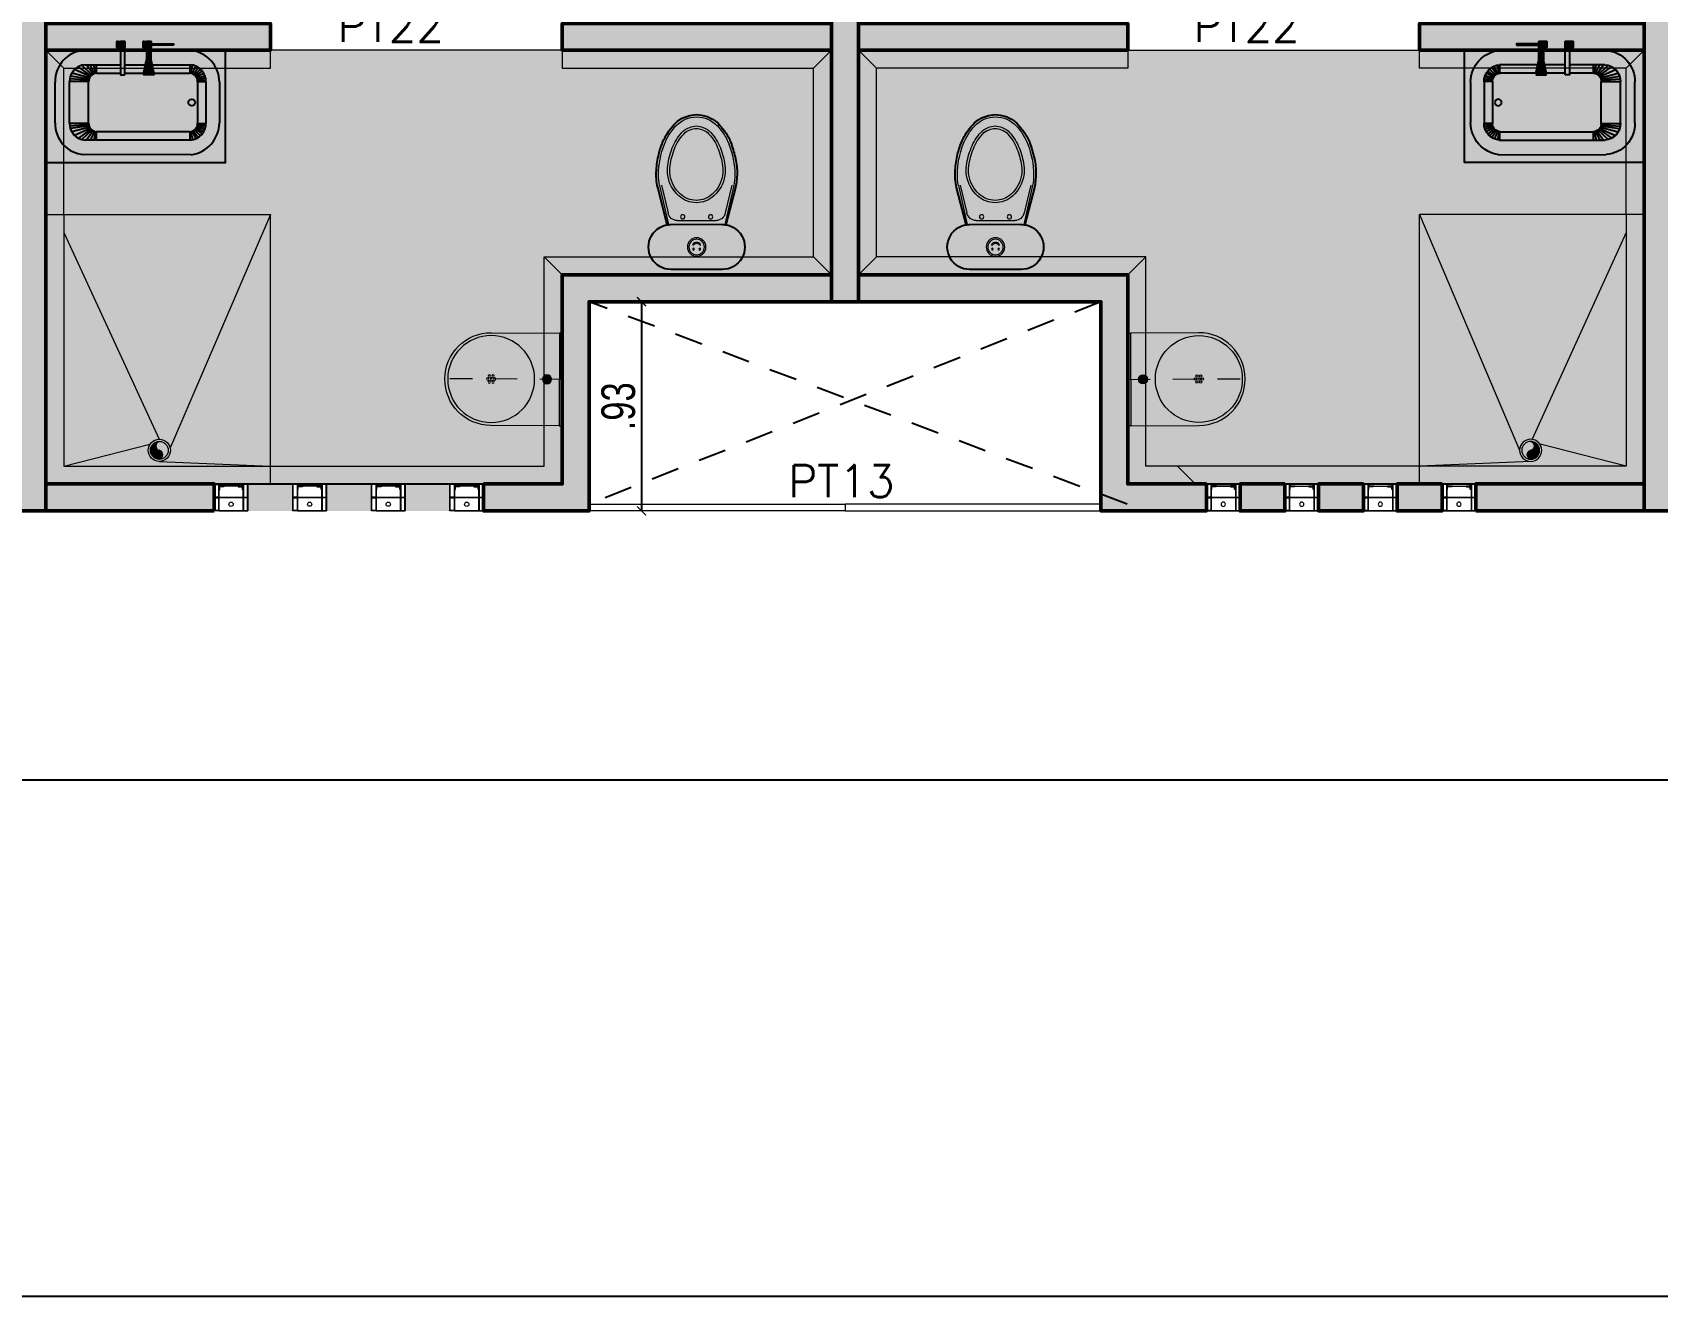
# Model space of a CAD drawing. Header units: metres. Extents: x 167 to 250, y 44 to 219.
# Drawn here: x 189.71 to 196.95, y 95.22 to 100.86 of the extents above; entities that cross this region are included whole.
import ezdxf

# ---------------------------------------------------------------- set-up
doc = ezdxf.new("R2010")
doc.units = ezdxf.units.M
doc.set_wipeout_variables(frame=1)
doc.linetypes.add('06-PT1-01$0$HIDDEN2', pattern=[0.1875, 0.125, -0.0625])
doc.linetypes.add('TRAZO_Y_PUNTO2', pattern=[0.5, 0.25, -0.125, 0, -0.125])
for name, color, linetype, lineweight in [('08', 8, 'Continuous', 0), ('A-MUEB-FIJO', 44, 'Continuous', 15), ('A-MURO', 7, 'Continuous', 50), ('A-PISO -ACHU', 55, 'Continuous', 0), ('A-PLAN-ACHU4', 251, 'Continuous', 5), ('A-PLAN-ACHU5', 252, 'Continuous', 5), ('A-PUER', 36, 'Continuous', 13), ('A_ACHURADO', 253, 'Continuous', 13), ('H_ACCESORIOS DESAGUES', 160, 'Continuous', 20), ('muros', 5, 'Continuous', 25), ('puntea', 253, '06-PT1-01$0$HIDDEN2', 25)]:
    doc.layers.add(name, color=color, linetype=linetype, lineweight=lineweight)
doc.layers.add('A_MOBILIARIO', color=8, linetype='Continuous')
doc.layers.add('A_TEXTO', color=130, linetype='Continuous')
doc.styles.add('CORDENADAS', font='romans.shx', dxfattribs={"height": 1})
doc.styles.add('ING_75', font='swisscl.ttf', dxfattribs={"height": 0.15})
doc.dimstyles.new('ESC_1_75_ING', dxfattribs={"dimtxt": 0.15, "dimasz": 0.04, "dimexe": 0, "dimexo": 0, "dimgap": 0.0263, "dimtad": 1, "dimzin": 4, "dimdsep": 46, "dimtxsty": 'ING_75', "dimblk": 'ARCHTICK', "dimcen": 0.06, "dimse1": 1, "dimse2": 1, "dimclrd": 256, "dimclre": 2, "dimclrt": 1, "dimadec": 0, "dimazin": 0, "dimtfac": 1, "dimtix": 1, "dimtmove": 2, "dimatfit": 3, "dimldrblk": 'ARCHTICK', "dimfxl": 0, "dimtvp": 1.75, "dimtolj": 1, "dimtzin": 4, "dimarcsym": 0})
pattern_1 = [(0, (0, -0.231), (0, 6.985), [5.08, -1.905]), (90, (0, -0.231), (-6.985, 4e-16), [5.08, -1.905])]
pattern_2 = [(0, (0, 0), (0, 6.985), [5.08, -1.905]), (90, (0, 0), (-6.985, 4e-16), [5.08, -1.905])]
pattern_3 = [(0, (5e-13, -0.625), (0, 6.985), [5.08, -1.905]), (90, (5e-13, -0.625), (-6.985, 4e-16), [5.08, -1.905])]

# ---------------------------------------------------------------- blocks, each defined once
blk = doc.blocks.new('lavam_sm-001-p')
blk.add_wipeout([(0, 0.2065), (0.3165, 0.2065), (0.3402, 0.2051), (0.3583, 0.2022), (0.3818, 0.1959), (0.3995, 0.1891), (0.4136, 0.1823), (0.4256, 0.1753), (0.4448, 0.1618), (0.4518, 0.156), (0.4593, 0.1492), (0.4675, 0.1409), (0.4746, 0.1329), (0.4823, 0.123), (0.4965, 0.1012), (0.5002, 0.0944), (0.505, 0.0842), (0.5095, 0.0735), (0.5127, 0.0643), (0.5151, 0.0565), (0.5171, 0.0488), (0.5184, 0.0431), (0.5204, 0.0327), (0.5213, 0.0261), (0.5221, 0.0196), (0.5226, 0.0126), (0.5229, 0.006), (0.523, 0), (0.5225, -0.0138), (0.5216, -0.0242), (0.5201, -0.0343), (0.5194, -0.0382), (0.5182, -0.0444), (0.5168, -0.0502), (0.5117, -0.0673), (0.5117, -0.0673), (0.5094, -0.0736), (0.5075, -0.0784), (0.5053, -0.0837), (0.5025, -0.0896), (0.5007, -0.0933), (0.4974, -0.0995), (0.4949, -0.1039), (0.4862, -0.1176), (0.4818, -0.1238), (0.4798, -0.1264), (0.4798, -0.1264), (0.4749, -0.1325), (0.4724, -0.1354), (0.4693, -0.1389), (0.4664, -0.1421), (0.4626, -0.1459), (0.4564, -0.1519), (0.4537, -0.1543), (0.4479, -0.1593), (0.4432, -0.163), (0.4327, -0.1707), (0.4258, -0.1752), (0.4222, -0.1774), (0.4191, -0.1792), (0.4121, -0.183), (0.4085, -0.1849), (0.396, -0.1906), (0.396, -0.1906), (0.3806, -0.1963), (0.3751, -0.198), (0.3652, -0.2007), (0.3567, -0.2026), (0.3504, -0.2037), (0.3348, -0.2057), (0.3348, -0.2057), (0.2306, -0.2065), (0.2068, -0.2065), (0.1906, -0.2065), (0.1647, -0.2065), (0.139, -0.2065), (0, -0.2065)])
h = blk.add_hatch(color=255)
h.dxf.hatch_style = 1
h.paths.add_polyline_path([(0, 0.2065), (0.0129, 0.2065), (0.0129, -0.2065), (0, -0.2065)])
h = blk.add_hatch(color=255)
h.dxf.hatch_style = 1
edge = h.paths.add_edge_path()
edge.add_line((0.0129, 0.2065), (0.0129, -0.2065))
edge.add_line((0.0129, -0.2065), (0.3165, -0.2065))
edge.add_arc((0.3165, 0), 0.2065, 270, 450)
edge.add_line((0.3165, 0.2065), (0.0129, 0.2065))
edge = h.paths.add_edge_path(flags=16)
edge.add_arc((0.3165, 0), 0.1936, 0, 360)
h = blk.add_hatch(color=255)
h.dxf.hatch_style = 1
edge = h.paths.add_edge_path()
edge.add_arc((0.3165, 0), 0.1936, 0, 360)
edge = h.paths.add_edge_path(flags=16)
edge.add_arc((0.3088, 0.0134), 0.00516, 0, 360)
edge = h.paths.add_edge_path(flags=16)
edge.add_arc((0.3242, 0.0134), 0.00516, 0, 360)
edge = h.paths.add_edge_path(flags=17)
edge.add_arc((0.332, 0), 0.00516, 0, 360)
edge = h.paths.add_edge_path(flags=16)
edge.add_arc((0.3242, -0.0134), 0.00516, 0, 360)
edge = h.paths.add_edge_path(flags=16)
edge.add_arc((0.3088, -0.0134), 0.00516, 0, 360)
edge = h.paths.add_edge_path(flags=16)
edge.add_arc((0.301, 0), 0.00516, 0, 360)
edge = h.paths.add_edge_path(flags=17)
edge.add_arc((0.3165, 0), 0.00516, 0, 360)
h = blk.add_hatch(color=253)
h.dxf.hatch_style = 1
edge = h.paths.add_edge_path()
edge.add_arc((0.0679, 0), 0.02, 0, 360)
blk.add_lwpolyline([(0, 0.2065), (0.0129, 0.2065), (0.0129, -0.2065), (0, -0.2065)], close=True)
blk.add_lwpolyline([(0.0129, 0.2065), (0.0129, -0.2065), (0.3165, -0.2065, 1), (0.3165, 0.2065)], format="xyb", close=True)
at = {"color": 252, "linetype": 'TRAZO_Y_PUNTO2', "ltscale": 0.1}
blk.add_lwpolyline([(0, 0), (0.582, 0.0008)], dxfattribs=at)
for centre, radius in [((0.3165, 0), 0.1936), ((0.0679, 0), 0.02)]:
    blk.add_circle(centre, radius)
at = {"color": 251, "lineweight": 0}
for centre in [(0.301, 0), (0.3088, 0.0134), (0.3165, 0), (0.3242, 0.0134), (0.332, 0), (0.3088, -0.0134), (0.3242, -0.0134)]:
    blk.add_circle(centre, 0.00516, dxfattribs=at)
blk = doc.blocks.new('LAVACOLAS PLANTA')
at = {"layer": 'A_MOBILIARIO', "true_color": 0xffffff}
h = blk.add_hatch(color=7, dxfattribs=at)
h.dxf.hatch_style = 1
h.paths.add_polyline_path([(3251.4888, 1626.7587), (3251.4814, 1626.7587), (3251.4814, 1626.7237), (3251.4888, 1626.7237)])
h = blk.add_hatch(color=7, dxfattribs=at)
h.dxf.hatch_style = 1
h.paths.add_polyline_path([(3251.5027, 1626.7587), (3251.4888, 1626.7587), (3251.4888, 1626.7237), (3251.5027, 1626.7237)])
h = blk.add_hatch(color=7, dxfattribs=at)
h.dxf.hatch_style = 1
h.paths.add_polyline_path([(3251.5297, 1626.7587), (3251.5027, 1626.7587), (3251.5027, 1626.7237), (3251.5297, 1626.7237)])
h = blk.add_hatch(color=7, dxfattribs=at)
h.dxf.hatch_style = 1
h.paths.add_polyline_path([(3251.6454, 1626.7587), (3251.6379, 1626.7587), (3251.6379, 1626.7237), (3251.6454, 1626.7237)])
h = blk.add_hatch(color=7, dxfattribs=at)
h.dxf.hatch_style = 1
h.paths.add_polyline_path([(3251.6593, 1626.7587), (3251.6454, 1626.7587), (3251.6454, 1626.7237), (3251.6593, 1626.7237)])
h = blk.add_hatch(color=7, dxfattribs=at)
h.dxf.hatch_style = 1
h.paths.add_polyline_path([(3251.6862, 1626.7587), (3251.6593, 1626.7587), (3251.6593, 1626.7237), (3251.6862, 1626.7237)])
h = blk.add_hatch(color=7, dxfattribs=at)
h.dxf.hatch_style = 1
h.paths.add_polyline_path([(3251.9217, 1626.707), (3251.2864, 1626.707, 0.396254), (3251.1131, 1626.5173), (3251.1131, 1626.2745, 0.395263), (3251.2855, 1626.0845), (3251.9245, 1626.0844, 0.377674), (3252.0933, 1626.276), (3252.0933, 1626.5157, 0.382911)])
h = blk.add_hatch(dxfattribs=at)
h.set_pattern_fill('ANGLE')
h.set_pattern_definition(pattern_2)
h.paths.add_polyline_path([(3252.0633, 1626.5221, 0.386522), (3251.9245, 1626.6706), (3251.2907, 1626.6707, 0.394923), (3251.1496, 1626.52), (3251.1496, 1626.2715, 0.390683), (3251.2884, 1626.1209), (3251.9245, 1626.1209, 0.394857), (3252.0633, 1626.2737)])
h = blk.add_hatch(dxfattribs=at)
h.set_pattern_fill('ANGLE')
h.set_pattern_definition(pattern_2)
h.paths.add_polyline_path([(3252.0633, 1626.5173, 0.395749), (3251.9245, 1626.6706), (3251.2892, 1626.6706, 0.397231), (3251.1496, 1626.5173), (3251.1496, 1626.2742, 0.395787), (3251.2884, 1626.1209), (3251.9245, 1626.1209, 0.394857), (3252.0633, 1626.2737)])
h = blk.add_hatch(dxfattribs=at)
h.set_pattern_fill('ANGLE')
h.set_pattern_definition(pattern_1)
h.paths.add_polyline_path([(3251.4888, 1626.7178), (3251.4814, 1626.7178), (3251.4814, 1626.6828), (3251.4888, 1626.6828)])
h = blk.add_hatch(dxfattribs=at)
h.set_pattern_fill('ANGLE')
h.set_pattern_definition(pattern_3)
h.paths.add_polyline_path([(3251.4888, 1626.7178), (3251.4814, 1626.7178), (3251.4814, 1626.6828), (3251.4888, 1626.6828)])
h = blk.add_hatch(dxfattribs=at)
h.set_pattern_fill('ANGLE')
h.set_pattern_definition(pattern_1)
h.paths.add_polyline_path([(3251.5027, 1626.7178), (3251.4888, 1626.7178), (3251.4888, 1626.6828), (3251.5027, 1626.6828)])
h = blk.add_hatch(dxfattribs=at)
h.set_pattern_fill('ANGLE')
h.set_pattern_definition(pattern_3)
h.paths.add_polyline_path([(3251.5027, 1626.7178), (3251.4888, 1626.7178), (3251.4888, 1626.6828), (3251.5027, 1626.6828)])
h = blk.add_hatch(color=7, dxfattribs=at)
h.dxf.hatch_style = 1
h.paths.add_polyline_path([(3251.5297, 1626.7237), (3251.5027, 1626.7237), (3251.5027, 1626.5612), (3251.5297, 1626.5612)])
h = blk.add_hatch(dxfattribs=at)
h.set_pattern_fill('ANGLE')
h.set_pattern_definition(pattern_1)
h.paths.add_polyline_path([(3251.5297, 1626.7178), (3251.5027, 1626.7178), (3251.5027, 1626.6828), (3251.5297, 1626.6828)])
h = blk.add_hatch(dxfattribs=at)
h.set_pattern_fill('ANGLE')
h.set_pattern_definition(pattern_3)
h.paths.add_polyline_path([(3251.5297, 1626.7178), (3251.5027, 1626.7178), (3251.5027, 1626.6828), (3251.5297, 1626.6828)])
h = blk.add_hatch(dxfattribs=at)
h.set_pattern_fill('ANGLE')
h.set_pattern_definition(pattern_1)
h.paths.add_polyline_path([(3251.5297, 1626.6828), (3251.5027, 1626.6828), (3251.5027, 1626.5203), (3251.5297, 1626.5203)])
h = blk.add_hatch(dxfattribs=at)
h.set_pattern_fill('ANGLE')
h.set_pattern_definition(pattern_3)
h.paths.add_polyline_path([(3251.5297, 1626.6828), (3251.5027, 1626.6828), (3251.5027, 1626.5203), (3251.5297, 1626.5203)])
h = blk.add_hatch(dxfattribs=at)
h.set_pattern_fill('ANGLE')
h.set_pattern_definition(pattern_1)
h.paths.add_polyline_path([(3251.6454, 1626.7178), (3251.6379, 1626.7178), (3251.6379, 1626.6828), (3251.6454, 1626.6828)])
h = blk.add_hatch(dxfattribs=at)
h.set_pattern_fill('ANGLE')
h.set_pattern_definition(pattern_3)
h.paths.add_polyline_path([(3251.6454, 1626.7178), (3251.6379, 1626.7178), (3251.6379, 1626.6828), (3251.6454, 1626.6828)])
h = blk.add_hatch(dxfattribs=at)
h.set_pattern_fill('ANGLE')
h.set_pattern_definition(pattern_1)
h.paths.add_polyline_path([(3251.6593, 1626.7178), (3251.6454, 1626.7178), (3251.6454, 1626.6828), (3251.6593, 1626.6828)])
h = blk.add_hatch(dxfattribs=at)
h.set_pattern_fill('ANGLE')
h.set_pattern_definition(pattern_3)
h.paths.add_polyline_path([(3251.6593, 1626.7178), (3251.6454, 1626.7178), (3251.6454, 1626.6828), (3251.6593, 1626.6828)])
h = blk.add_hatch(color=7, dxfattribs=at)
h.dxf.hatch_style = 1
h.paths.add_polyline_path([(3251.6862, 1626.7237), (3251.6593, 1626.7237), (3251.6593, 1626.6497), (3251.6862, 1626.6497)])
h = blk.add_hatch(dxfattribs=at)
h.set_pattern_fill('ANGLE')
h.set_pattern_definition(pattern_1)
h.paths.add_polyline_path([(3251.6862, 1626.7178), (3251.6593, 1626.7178), (3251.6593, 1626.6828), (3251.6862, 1626.6828)])
h = blk.add_hatch(dxfattribs=at)
h.set_pattern_fill('ANGLE')
h.set_pattern_definition(pattern_3)
h.paths.add_polyline_path([(3251.6862, 1626.7178), (3251.6593, 1626.7178), (3251.6593, 1626.6828), (3251.6862, 1626.6828)])
h = blk.add_hatch(dxfattribs=at)
h.set_pattern_fill('ANGLE')
h.set_pattern_definition(pattern_1)
h.paths.add_polyline_path([(3251.6862, 1626.6828), (3251.6593, 1626.6828), (3251.6593, 1626.6087), (3251.6862, 1626.6087)])
h = blk.add_hatch(dxfattribs=at)
h.set_pattern_fill('ANGLE')
h.set_pattern_definition(pattern_3)
h.paths.add_polyline_path([(3251.6862, 1626.6828), (3251.6593, 1626.6828), (3251.6593, 1626.6087), (3251.6862, 1626.6087)])
h = blk.add_hatch(color=7, dxfattribs=at)
h.dxf.hatch_style = 1
h.paths.add_polyline_path([(3251.8195, 1626.7454), (3251.6862, 1626.7454), (3251.6862, 1626.7371), (3251.8195, 1626.7371)])
h = blk.add_hatch(dxfattribs=at)
h.set_pattern_fill('ANGLE')
h.set_pattern_definition(pattern_1)
h.paths.add_polyline_path([(3251.8195, 1626.7044), (3251.6862, 1626.7044), (3251.6862, 1626.6961), (3251.8195, 1626.6961)])
h = blk.add_hatch(dxfattribs=at)
h.set_pattern_fill('ANGLE')
h.set_pattern_definition(pattern_3)
h.paths.add_polyline_path([(3251.8195, 1626.7044), (3251.6862, 1626.7044), (3251.6862, 1626.6961), (3251.8195, 1626.6961)])
h = blk.add_hatch(color=7, dxfattribs=at)
h.dxf.hatch_style = 1
h.paths.add_polyline_path([(3251.6862, 1626.6497), (3251.6593, 1626.6497), (3251.6434, 1626.5762), (3251.7022, 1626.5762)])
h = blk.add_hatch(dxfattribs=at)
h.set_pattern_fill('ANGLE')
h.set_pattern_definition(pattern_1)
h.paths.add_polyline_path([(3251.6862, 1626.6087), (3251.6593, 1626.6087), (3251.6434, 1626.5353), (3251.7022, 1626.5353)])
h = blk.add_hatch(dxfattribs=at)
h.set_pattern_fill('ANGLE')
h.set_pattern_definition(pattern_3)
h.paths.add_polyline_path([(3251.6862, 1626.6087), (3251.6593, 1626.6087), (3251.6434, 1626.5353), (3251.7022, 1626.5353)])
h = blk.add_hatch(color=7, dxfattribs=at)
h.dxf.hatch_style = 1
h.paths.add_polyline_path([(3251.7022, 1626.5762), (3251.6434, 1626.5762), (3251.6434, 1626.5601), (3251.7022, 1626.5601)])
h = blk.add_hatch(dxfattribs=at)
h.set_pattern_fill('ANGLE')
h.set_pattern_definition(pattern_1)
h.paths.add_polyline_path([(3251.7022, 1626.5353), (3251.6434, 1626.5353), (3251.6434, 1626.5192), (3251.7022, 1626.5192)])
h = blk.add_hatch(dxfattribs=at)
h.set_pattern_fill('ANGLE')
h.set_pattern_definition(pattern_3)
h.paths.add_polyline_path([(3251.7022, 1626.5353), (3251.6434, 1626.5353), (3251.6434, 1626.5192), (3251.7022, 1626.5192)])
at = {"layer": 'A_MOBILIARIO'}
for points in [[(3251.5297, 1626.7587), (3251.5297, 1626.7237), (3251.4814, 1626.7237), (3251.4814, 1626.7587)], [(3251.4814, 1626.7587), (3251.4814, 1626.7237), (3251.4888, 1626.7237), (3251.4888, 1626.7587)], [(3251.5297, 1626.5612), (3251.5297, 1626.7587), (3251.5027, 1626.7587), (3251.5027, 1626.5612)], [(3251.6379, 1626.7587), (3251.6379, 1626.7237), (3251.6454, 1626.7237), (3251.6454, 1626.7587)], [(3251.6862, 1626.7587), (3251.6862, 1626.7237), (3251.6379, 1626.7237), (3251.6379, 1626.7587)], [(3251.8195, 1626.7371), (3251.6862, 1626.7371), (3251.6862, 1626.7454), (3251.8195, 1626.7454)], [(3251.6434, 1626.5762), (3251.7022, 1626.5762), (3251.7022, 1626.5601), (3251.6434, 1626.5601)]]:
    blk.add_lwpolyline(points, close=True, dxfattribs=at)
for points in [[(3251.6862, 1626.6497), (3251.6862, 1626.7587), (3251.6593, 1626.7587), (3251.6593, 1626.6497)], [(3251.2864, 1626.707), (3251.5027, 1626.707)], [(3251.5297, 1626.707), (3251.6593, 1626.707)], [(3251.6862, 1626.707), (3251.9217, 1626.707)], [(3251.3194, 1626.5435), (3251.2132, 1626.5707)], [(3251.3234, 1626.55), (3251.2295, 1626.5918)], [(3251.3269, 1626.5543), (3251.2526, 1626.6089)], [(3251.3329, 1626.5599), (3251.2739, 1626.6174)], [(3251.2925, 1626.6207), (3251.5027, 1626.6207)], [(3251.3404, 1626.5649), (3251.2998, 1626.6207)], [(3251.3485, 1626.5684), (3251.3227, 1626.6207)], [(3251.3562, 1626.5703), (3251.345, 1626.6207)], [(3251.3606, 1626.5709), (3251.3606, 1626.6207)], [(3251.3606, 1626.5709), (3251.5027, 1626.5709)], [(3251.5297, 1626.6207), (3251.653, 1626.6207)], [(3251.5297, 1626.5709), (3251.6434, 1626.5709)], [(3251.6434, 1626.5762), (3251.6593, 1626.6497)], [(3251.6593, 1626.6497), (3251.6862, 1626.6497)], [(3251.6593, 1626.5762), (3251.6862, 1626.5762)], [(3251.7022, 1626.5762), (3251.6862, 1626.6497)], [(3251.6925, 1626.6207), (3251.9204, 1626.6207)], [(3251.7022, 1626.5709), (3251.9164, 1626.5709)], [(3251.9188, 1626.5709), (3251.9188, 1626.6207)], [(3251.9231, 1626.5703), (3251.9339, 1626.6187)], [(3251.9309, 1626.5684), (3251.9527, 1626.6126)], [(3251.9389, 1626.5649), (3251.9678, 1626.6045)], [(3251.9464, 1626.5599), (3251.9813, 1626.5938)], [(3251.9525, 1626.5543), (3251.9914, 1626.5829)], [(3251.956, 1626.55), (3252.0003, 1626.5697)], [(3251.1131, 1626.2742), (3251.1131, 1626.5173)], [(3251.1996, 1626.2697), (3251.1996, 1626.5217)], [(3251.3137, 1626.5212), (3251.1996, 1626.5217)], [(3251.3144, 1626.5284), (3251.2009, 1626.5365)], [(3251.316, 1626.5353), (3251.2047, 1626.5517)], [(3251.3137, 1626.267), (3251.3137, 1626.5191)], [(3251.96, 1626.5435), (3252.0069, 1626.5555)], [(3251.9633, 1626.5217), (3251.9633, 1626.2697)], [(3251.9634, 1626.5353), (3252.0108, 1626.5423)], [(3251.965, 1626.5284), (3252.0127, 1626.5318)], [(3251.9657, 1626.5212), (3252.0133, 1626.5214)], [(3252.0133, 1626.5217), (3252.0133, 1626.2697)], [(3252.0933, 1626.5173), (3252.0933, 1626.2742)], [(3251.3137, 1626.2702), (3251.1996, 1626.2697)], [(3251.9657, 1626.2702), (3252.0133, 1626.27)], [(3251.3144, 1626.263), (3251.2009, 1626.255)], [(3251.316, 1626.2561), (3251.2047, 1626.2397)], [(3251.3194, 1626.2479), (3251.2132, 1626.2208)], [(3251.3234, 1626.2415), (3251.2295, 1626.1997)], [(3251.3269, 1626.2372), (3251.2526, 1626.1825)], [(3251.3329, 1626.2315), (3251.2739, 1626.174)], [(3251.9204, 1626.1707), (3251.2925, 1626.1707)], [(3251.3404, 1626.2266), (3251.2998, 1626.1707)], [(3251.3485, 1626.223), (3251.3227, 1626.1707)], [(3251.3562, 1626.2211), (3251.345, 1626.1707)], [(3251.3606, 1626.1709), (3251.3606, 1626.2207)], [(3251.9164, 1626.2206), (3251.3606, 1626.2206)], [(3251.9188, 1626.1709), (3251.9188, 1626.2207)], [(3251.9231, 1626.2211), (3251.9339, 1626.1727)], [(3251.9309, 1626.223), (3251.9527, 1626.1788)], [(3251.9389, 1626.2266), (3251.9678, 1626.187)], [(3251.9464, 1626.2315), (3251.9813, 1626.1976)], [(3251.9525, 1626.2372), (3251.9914, 1626.2086)], [(3251.956, 1626.2415), (3252.0003, 1626.2218)], [(3251.96, 1626.2479), (3252.0069, 1626.2359)], [(3251.9634, 1626.2561), (3252.0108, 1626.2491)], [(3251.965, 1626.263), (3252.0127, 1626.2596)], [(3251.9245, 1626.0844), (3251.2855, 1626.0845)]]:
    blk.add_lwpolyline(points, dxfattribs=at)
blk.add_circle((3251.9283, 1626.3957), 0.0199, dxfattribs=at)
for centre, radius, start, end in [((3251.3007, 1626.52), 0.1876, 94.35345, 180.81806), ((3251.901, 1626.5157), 0.1924, 0.4751, 83.8077), ((3251.3007, 1626.52), 0.1011, 94.64096, 181.01307), ((3251.3648, 1626.52), 0.0511, 94.64096, 181.01307), ((3251.9123, 1626.52), 0.0511, 358.98693, 85.35904), ((3251.9123, 1626.52), 0.1011, 358.98693, 85.35904), ((3251.3007, 1626.2715), 0.1876, 178.98693, 265.35904), ((3251.3007, 1626.2715), 0.1011, 178.98693, 265.35904), ((3251.3648, 1626.2715), 0.0511, 178.98693, 265.35904), ((3251.9123, 1626.2715), 0.0511, 274.64096, 1.01307), ((3251.9123, 1626.2715), 0.1011, 274.64096, 1.01307), ((3251.9001, 1626.276), 0.1932, 277.23899, 359.60014)]:
    blk.add_arc(centre, radius, start, end, dxfattribs=at)
blk = doc.blocks.new('Ventana')
at = {"layer": 'A-PLAN-ACHU4', "lineweight": 0}
blk.add_lwpolyline([(70.0113, 22.3045), (70.0113, 22.1845), (69.8613, 22.1845), (69.8613, 22.3045)], close=True, dxfattribs=at)
at = {"layer": 'A-PLAN-ACHU5', "lineweight": 0}
for points in [[(69.8613, 22.2445), (69.8613, 22.3045), (69.8822, 22.3045), (69.8822, 22.2445)], [(69.8628, 22.246), (69.8628, 22.303), (69.8807, 22.303), (69.8807, 22.246)], [(69.9076, 22.3045), (69.8822, 22.3045), (69.8822, 22.2791), (69.8854, 22.2791), (69.8854, 22.3013), (69.9076, 22.3013)], [(69.9905, 22.2445), (69.9905, 22.3045), (69.8822, 22.3045), (69.8822, 22.2445)], [(69.9651, 22.3045), (69.9905, 22.3045), (69.9905, 22.2791), (69.9873, 22.2791), (69.9873, 22.3013), (69.9651, 22.3013)], [(70.0113, 22.2445), (70.0113, 22.3045), (69.9905, 22.3045), (69.9905, 22.2445)], [(70.0098, 22.246), (70.0098, 22.303), (69.992, 22.303), (69.992, 22.246)], [(69.8613, 22.1845), (69.8613, 22.2445), (69.8822, 22.2445), (69.8822, 22.1845)], [(69.8628, 22.186), (69.8628, 22.243), (69.8807, 22.243), (69.8807, 22.186)], [(69.9905, 22.1845), (69.9905, 22.2445), (69.8822, 22.2445), (69.8822, 22.1845)], [(69.8854, 22.295), (69.9044, 22.295), (69.9044, 22.2918), (69.8854, 22.2918)], [(69.9873, 22.295), (69.9683, 22.295), (69.9683, 22.2918), (69.9873, 22.2918)], [(70.0113, 22.1845), (70.0113, 22.2445), (69.9905, 22.2445), (69.9905, 22.1845)], [(70.0098, 22.186), (70.0098, 22.243), (69.992, 22.243), (69.992, 22.186)]]:
    blk.add_lwpolyline(points, close=True, dxfattribs=at)
at = {"layer": 'A-PLAN-ACHU5', "lineweight": 0, "elevation": 0}
blk.add_lwpolyline([(69.8854, 22.3013), (69.9873, 22.3013), (69.9873, 22.295), (69.8854, 22.295)], close=True, dxfattribs=at)
at = {"layer": 'A-PLAN-ACHU5', "lineweight": 0}
blk.add_circle((69.9363, 22.2142), 0.00952, dxfattribs=at)
blk = doc.blocks.new('sifon')
at = {"lineweight": 0, "transparency": 33554508}
blk.add_hatch(color=252, dxfattribs=at).paths.add_polyline_path([(0, 0, -0.810345), (0, 0.0397, -1), (0, -0.0397, 0.786303)])
at = {"color": 252, "lineweight": 0}
for radius in [0.0495, 0.0397]:
    blk.add_circle((0, 0), radius, dxfattribs=at)
for centre, radius, start, end in [((0.0042, 0.0199, 0), 0.0203, 101.96078, 258.03842), ((-0.0048, -0.0199, 0), 0.0204, 283.64344, 76.35576)]:
    blk.add_arc(centre, radius, start, end, dxfattribs=at)
blk = doc.blocks.new('Baño Niño')
at = {"layer": 'A_ACHURADO', "true_color": 0xffffff}
h = blk.add_hatch(color=7, dxfattribs=at)
h.dxf.hatch_style = 1
h.paths.add_polyline_path([(0.0829, -0.005), (-0.0829, -0.005, 1), (-0.0829, -0.1502), (0.0829, -0.1502, 1)])
h.paths.add_polyline_path([(0.0947, -0.1502), (-0.0947, -0.1502), (-0.1257, -0.2696, 0.041632), (-0.1302, -0.3001, 0.015351), (-0.1305, -0.3113, 0.012293), (-0.1301, -0.3252, 0.03871), (-0.1223, -0.3769, 0.032417), (-0.1113, -0.4119, 0.004366), (-0.11, -0.415, 0.05095), (-0.0896, -0.4525, 0.033971), (-0.0732, -0.4726, 0.012034), (-0.0676, -0.4783, 0.07869), (-0.0418, -0.4956, 0.061763), (-0.0155, -0.5037, 0.039178), (0, -0.5049, 0.039109), (0.0155, -0.5037, 0.089224), (0.0514, -0.4906, 0.068002), (0.0723, -0.4737, 0.003797), (0.0742, -0.4715, 0.030058), (0.0947, -0.4447, 0.050849), (0.112, -0.4099, 0.027883), (0.1255, -0.3625, 0.043283), (0.1305, -0.3138, 0.046588), (0.1257, -0.2696)])
for points in [[(0.0829, -0.1502, 1), (0.0829, -0.005), (-0.0829, -0.005, 1), (-0.0829, -0.1502)], [(-0.091, -0.1502), (-0.0947, -0.1502), (-0.1257, -0.2696, 0.075478), (-0.1301, -0.3252, 0.03871), (-0.1223, -0.3769, 0.043116), (-0.11, -0.415, 0.05095), (-0.0896, -0.4525, 0.051053), (-0.0676, -0.4783, 0.086604), (-0.0418, -0.4956, 0.061763), (-0.0155, -0.5037, 0.08632), (0.0155, -0.5037, 0.089224), (0.0514, -0.4906, 0.08292), (0.0742, -0.4715, 0.030058), (0.0947, -0.4447, 0.064909), (0.112, -0.4101, 0.02795), (0.1255, -0.3625, 0.059134), (0.1305, -0.3138, 0.046588), (0.1257, -0.2696), (0.0947, -0.1502), (0.091, -0.1502)]]:
    blk.add_lwpolyline(points, format="xyb")
at = {"layer": '08'}
for p, q in [((-0.0947, -0.1502), (-0.1257, -0.2696)), ((-0.1196, -0.276), (-0.091, -0.1502)), ((-0.0947, -0.1502), (0.0947, -0.1502)), ((0.0864, -0.1502), (-0.0864, -0.1502)), ((0.1196, -0.276), (0.091, -0.1502)), ((-0.1136, -0.2773), (-0.0925, -0.1875)), ((-0.0625, -0.1631), (0.0625, -0.1631)), ((0.1136, -0.2773), (0.0925, -0.1875))]:
    blk.add_line(p, q, dxfattribs=at)
blk.add_lwpolyline([(-0.0123, -0.0859, -1), (-0.0101, -0.0844, 0.532505), (0.0101, -0.0844, -1), (0.0123, -0.0859, -0.532505)], format="xyb", close=True, dxfattribs=at)
for centre, radius in [((0, -0.0776), 0.03), ((0, -0.0776), 0.025), ((-0.0101, -0.0708), 0.00261), ((0.0101, -0.0708), 0.00261), ((-0.0449, -0.1751), 0.00691), ((0.0449, -0.1751), 0.00691)]:
    blk.add_circle(centre, radius, dxfattribs=at)
for centre, radius, start, end in [((-0.0625, -0.1938), 0.0306, 90, 168.2955), ((0.0625, -0.1938), 0.0306, 11.7045, 90), ((0.0146, -0.324), 0.1089, 131.5556, 171.5984), ((0.0146, -0.324), 0.1013, 131.5355, 171.6682), ((-0.0007, -0.3055), 0.0849, 90.22, 132.0881), ((-0.0007, -0.3055), 0.0773, 90.22, 132.1143), ((-0.0014, -0.3055), 0.0849, 47.9119, 89.78), ((-0.0014, -0.3055), 0.0773, 47.8857, 89.78), ((-0.0167, -0.324), 0.1013, 8.3318, 48.4645), ((-0.0167, -0.324), 0.1089, 8.4016, 48.4444), ((0.0504, -0.3113), 0.1809, 166.7026, 180), ((0.1526, -0.3093), 0.2831, 180.4, 201.2568), ((0.0504, -0.3113), 0.1736, 168.2955, 180), ((0.1526, -0.3093), 0.2757, 180.4107, 201.2568), ((-0.0008, -0.3248), 0.0938, 169.7483, 190.0458), ((-0.0008, -0.3248), 0.0862, 169.6666, 190.1778), ((-0.0013, -0.3248), 0.0862, 349.8222, 10.3334), ((-0.0013, -0.3248), 0.0938, 349.9542, 10.2517), ((-0.1526, -0.3093), 0.2757, 338.7432, 359.5893), ((-0.1526, -0.3093), 0.2831, 338.7432, 359.6), ((-0.0504, -0.3113), 0.1736, 0, 11.7045), ((-0.0504, -0.3113), 0.1809, 0, 13.2974), ((0.1293, -0.3137), 0.2242, 187.0265, 201.9681), ((0.1293, -0.3137), 0.2165, 186.9727, 201.9889), ((-0.1314, -0.3137), 0.2165, 338.0111, 353.0273), ((-0.1314, -0.3137), 0.2242, 338.0319, 352.9735), ((0.0669, -0.3426), 0.1912, 201.2568, 223.2845), ((0.0669, -0.3426), 0.1838, 201.2568, 223.2845), ((0.0602, -0.3449), 0.1485, 200.788, 223.4696), ((0.0602, -0.3449), 0.1409, 200.7562, 223.6176), ((-0.0624, -0.3449), 0.1409, 316.3824, 339.2438), ((-0.0624, -0.3449), 0.1485, 316.5304, 339.212), ((-0.0669, -0.3426), 0.1838, 316.7155, 338.7432), ((-0.0669, -0.3426), 0.1912, 316.7155, 338.7432), ((0, -0.4056), 0.0919, 223.2845, 270), ((-0.0097, -0.4173), 0.0481, 218.1678, 253.4343), ((-0.0097, -0.4173), 0.0405, 217.6826, 254.1454), ((0, -0.4112), 0.0572, 245.849, 268.9719), ((0, -0.4112), 0.0496, 245.2602, 268.9719), ((-0.0021, -0.4112), 0.0496, 271.0281, 294.7398), ((-0.0021, -0.4112), 0.0572, 271.0281, 294.151), ((0, -0.4056), 0.0919, 270, 316.7155), ((0.0076, -0.4173), 0.0405, 285.8546, 322.3174), ((0.0076, -0.4173), 0.0481, 286.5657, 321.8322), ((0, -0.4056), 0.0993, 223.2845, 270), ((0, -0.4056), 0.0993, 270, 316.7155)]:
    blk.add_arc(centre, radius, start, end, dxfattribs=at)
blk = doc.blocks.new('_ArchTick')
at = {"color": 0, "linetype": 'ByBlock', "const_width": 0.15}
blk.add_lwpolyline([(-0.5, -0.5), (0.5, 0.5)], dxfattribs=at)
blk = doc.blocks.new('*D846')
at = {"layer": 'Defpoints', "color": 0, "transparency": 16777216}
for p in [(192.193, 99.6569), (192.193, 98.7247), (192.4268, 98.7247)]:
    blk.add_point(p, dxfattribs=at)
at = {"layer": 'muros', "lineweight": -2, "transparency": 16777216}
blk.add_line((192.4268, 99.6569), (192.4268, 98.7247), dxfattribs=at)
at = {"layer": 'muros', "lineweight": -2, "transparency": 16777216, "xscale": 0.04, "yscale": 0.04, "zscale": 0.04}
for p, rotation in [((192.4268, 99.6569), 90), ((192.4268, 98.7247), 270)]:
    blk.add_blockref('_ArchTick', p, dxfattribs=dict(at, rotation=rotation))
at = {"layer": 'muros', "color": 1, "transparency": 16777216, "insert": (192.3236, 99.1908), "char_height": 0.15, "attachment_point": 5, "rotation": 90, "style": 'ING_75'}
blk.add_mtext('\\A1;.93', dxfattribs=at)

msp = doc.modelspace()

# ---------------------------------------------------------------- hatches: boundary and pattern name
at = {"layer": 'A-PISO -ACHU', "true_color": 0xc3d9df, "transparency": 33554534}
h = msp.add_hatch(color=254, dxfattribs=at)
h.dxf.hatch_style = 1
h.paths.add_polyline_path([(192.073, 98.8447), (192.073, 99.7769), (193.273, 99.7769), (193.273, 100.7769), (192.073, 100.7769), (190.773, 100.7769), (189.773, 100.7769), (189.773, 98.8447)])
h = msp.add_hatch(color=254, dxfattribs=at)
h.dxf.hatch_style = 1
h.paths.add_polyline_path([(194.593, 98.8447), (194.593, 99.7769), (193.393, 99.7769), (193.393, 100.7769), (194.593, 100.7769), (195.8929, 100.7769), (196.893, 100.7769), (196.893, 98.8447)])
at = {"layer": 'A-PLAN-ACHU5'}
h = msp.add_hatch(dxfattribs=at)
h.set_pattern_fill('AR-CONC', color=256, scale=0.0005, angle=180)
h.set_pattern_definition([(230, (208.78908, -81.53634), (-0.091092334, 0.007969543), [0.009525, -0.104775]), (175, (208.78908, -81.53634), (0.01762171, -0.095528423), [0.00762, -0.08382029]), (280.451445, (208.78149, -81.53567), (-0.073470624, -0.087558876), [0.008095004, -0.08904512]), (226.1842, (208.78908, -81.56174), (-0.13553952, 0.021021164), [0.0142875, -0.1571625]), (276.63556, (208.77779, -81.55998), (-0.11870207, -0.12371306), [0.01214251, -0.1335678]), (171.18415, (208.78908, -81.56174), (-0.11870207, -0.12371306), [0.01142998, -0.12572987]), (201, (208.77638, -81.55539), (-0.075807196, 0.0511326), [0.009525, -0.104775]), (146, (208.77638, -81.55539), (-0.030901014, -0.092093983), [0.00762, -0.08382]), (251.451445, (208.77006, -81.551126), (-0.10670821, -0.040961384), [0.008095004, -0.08904497]), (217.5, (208.78908, -81.536337), (-0.0015443016, -0.0422775194), [0, -0.082804, 0, -0.08509, 0, -0.0841375]), (187.5, (208.78908, -81.536337), (-0.033409831, -0.050090287), [0, -0.048514, 0, -0.080899, 0, -0.0320675]), (147.5, (208.817402, -81.536337), (-0.0677952976, 0.002864372), [0, -0.03175, 0, -0.09906, 0, -0.131445]), (137.5, (208.8301, -81.536337), (-0.07406459, -0.012713246), [0, -0.041275, 0, -0.065786, 0, -0.093345])])
h.paths.add_polyline_path([(187.353, 100.8969), (186.153, 100.8969), (186.153, 102.8969), (187.403, 102.8969), (187.403, 103.0169), (186.033, 103.0169), (186.033, 99.6569), (187.233, 99.6569), (187.233, 98.7247), (187.703, 98.7247), (187.703, 98.8447), (187.353, 98.8449), (187.353, 99.7769), (186.153, 99.7769), (186.153, 100.7769), (187.353, 100.7769)])
h.paths.add_polyline_path([(188.053, 98.8447), (187.853, 98.8447), (187.853, 98.7247), (188.053, 98.7247)])
h.paths.add_polyline_path([(188.403, 98.8447), (188.203, 98.8447), (188.203, 98.7247), (188.403, 98.7247)])
h.paths.add_polyline_path([(188.753, 98.8447), (188.553, 98.8447), (188.553, 98.7247), (188.753, 98.7247)], flags=17)
h.paths.add_polyline_path([(189.773, 103.0169), (188.403, 103.0169), (188.403, 102.8969), (189.653, 102.8969), (189.653, 100.8969), (188.653, 100.8969), (188.653, 100.7769), (189.653, 100.7769), (189.653, 98.8447), (188.903, 98.8447), (188.903, 98.7247), (189.773, 98.7247)])
h = msp.add_hatch(dxfattribs=at)
h.set_pattern_fill('AR-CONC', color=256, scale=0.0005, angle=180)
h.set_pattern_definition([(230, (215.90908, -81.53634), (-0.091092334, 0.007969543), [0.009525, -0.104775]), (175, (215.90908, -81.53634), (0.01762171, -0.095528423), [0.00762, -0.08382029]), (280.451445, (215.90149, -81.53567), (-0.073470624, -0.087558876), [0.008095004, -0.08904512]), (226.1842, (215.90908, -81.56174), (-0.13553952, 0.021021164), [0.0142875, -0.1571625]), (276.63556, (215.89779, -81.55998), (-0.11870207, -0.12371306), [0.01214251, -0.1335678]), (171.18415, (215.90908, -81.56174), (-0.11870207, -0.12371306), [0.01142998, -0.12572987]), (201, (215.89638, -81.55539), (-0.075807196, 0.0511326), [0.009525, -0.104775]), (146, (215.89638, -81.55539), (-0.030901014, -0.092093983), [0.00762, -0.08382]), (251.451445, (215.89006, -81.551126), (-0.10670821, -0.040961384), [0.008095004, -0.08904497]), (217.5, (215.90908, -81.536337), (-0.0015443016, -0.0422775194), [0, -0.082804, 0, -0.08509, 0, -0.0841375]), (187.5, (215.90908, -81.536337), (-0.033409831, -0.050090287), [0, -0.048514, 0, -0.080899, 0, -0.0320675]), (147.5, (215.937402, -81.536337), (-0.0677952976, 0.002864372), [0, -0.03175, 0, -0.09906, 0, -0.131445]), (137.5, (215.9501, -81.536337), (-0.07406459, -0.012713246), [0, -0.041275, 0, -0.065786, 0, -0.093345])])
h.paths.add_polyline_path([(199.313, 100.8969), (200.513, 100.8969), (200.513, 102.8969), (199.263, 102.8969), (199.263, 103.0169), (200.633, 103.0169), (200.633, 99.6569), (199.433, 99.6569), (199.433, 98.7247), (198.963, 98.7247), (198.963, 98.8447), (199.313, 98.8449), (199.313, 99.7769), (200.513, 99.7769), (200.513, 100.7769), (199.313, 100.7769)])
h.paths.add_polyline_path([(198.613, 98.8447), (198.813, 98.8447), (198.813, 98.7247), (198.613, 98.7247)])
h.paths.add_polyline_path([(198.263, 98.8447), (198.463, 98.8447), (198.463, 98.7247), (198.263, 98.7247)])
h.paths.add_polyline_path([(197.913, 98.8447), (198.113, 98.8447), (198.113, 98.7247), (197.913, 98.7247)], flags=17)
h.paths.add_polyline_path([(196.893, 103.0169), (198.263, 103.0169), (198.263, 102.8969), (197.013, 102.8969), (197.013, 100.8969), (198.013, 100.8969), (198.013, 100.7769), (197.013, 100.7769), (197.013, 98.8447), (197.763, 98.8447), (197.763, 98.7247), (196.893, 98.7247)])
at = {"layer": 'A_MOBILIARIO', "true_color": 0xffffff}
h = msp.add_hatch(color=7, dxfattribs=at)
h.dxf.hatch_style = 1
h.paths.add_polyline_path([(189.773, 100.7769), (189.773, 100.2769), (190.573, 100.2769), (190.573, 100.7769)])
h = msp.add_hatch(color=7, dxfattribs=at)
h.dxf.hatch_style = 1
h.paths.add_polyline_path([(196.893, 100.7769), (196.893, 100.2769), (196.093, 100.2769), (196.093, 100.7769)])

# ---------------------------------------------------------------- linework, layer by layer
at = {"color": 252, "lineweight": 0}
for p, q in [((190.773, 100.0447), (190.3274, 99.0081)), ((195.893, 100.0447), (196.3385, 98.9947)), ((189.853, 99.9647), (190.278, 99.0442)), ((196.813, 99.9647), (196.3942, 99.0438)), ((189.853, 98.9247), (190.2364, 99.0215)), ((196.813, 98.9247), (196.4295, 99.0215)), ((190.278, 98.9453), (190.773, 98.9247)), ((196.388, 98.9453), (195.893, 98.9247))]:
    msp.add_line(p, q, dxfattribs=at)
at = {"color": 1, "true_color": 0xff0f0f}
for points in [[(192.4393, 100.7769), (192.073, 100.7769)], [(194.2267, 100.7769), (194.593, 100.7769)]]:
    msp.add_lwpolyline(points, dxfattribs=at)
at = {"layer": 'A-MURO'}
for points in [[(188.903, 98.7247), (189.773, 98.7247), (189.773, 103.0169), (188.403, 103.0169), (188.403, 102.8969), (189.653, 102.8969), (189.653, 100.8969), (188.653, 100.8969), (188.653, 100.7769), (189.653, 100.7769), (189.653, 98.8447), (188.903, 98.8447), (188.903, 98.7245)], [(190.523, 98.7247), (189.653, 98.7247), (189.653, 103.0169), (191.023, 103.0169), (191.023, 102.8969), (189.773, 102.8969), (189.773, 100.8969), (190.773, 100.8969), (190.773, 100.7769), (189.773, 100.7769), (189.773, 98.8447), (190.523, 98.8447), (190.523, 98.7245)], [(196.143, 98.7247), (197.013, 98.7247), (197.013, 103.0169), (195.643, 103.0169), (195.643, 102.8969), (196.893, 102.8969), (196.893, 100.8969), (195.893, 100.8969), (195.893, 100.7769), (196.893, 100.7769), (196.893, 98.8447), (196.143, 98.8447), (196.143, 98.7245)], [(197.763, 98.7247), (196.893, 98.7247), (196.893, 103.0169), (198.263, 103.0169), (198.263, 102.8969), (197.013, 102.8969), (197.013, 100.8969), (198.013, 100.8969), (198.013, 100.7769), (197.013, 100.7769), (197.013, 98.8447), (197.763, 98.8447), (197.763, 98.7245)]]:
    msp.add_lwpolyline(points, dxfattribs=at)
for points in [[(195.293, 98.845), (195.093, 98.845), (195.093, 98.725), (195.293, 98.725)], [(195.643, 98.845), (195.443, 98.845), (195.443, 98.725), (195.643, 98.725)], [(195.993, 98.845), (195.793, 98.845), (195.793, 98.725), (195.993, 98.725)]]:
    msp.add_lwpolyline(points, close=True, dxfattribs=at)
at = {"layer": 'A-PISO -ACHU', "lineweight": 0}
for points in [[(189.853, 100.6969), (189.773, 100.7769)], [(189.8529, 100.0447), (189.853, 100.6969), (190.773, 100.6969), (190.773, 100.7769)], [(192.073, 100.7769), (190.773, 100.7769)], [(194.593, 100.7769), (195.8929, 100.7769)], [(196.813, 100.0447), (196.813, 100.6969), (195.893, 100.6969), (195.893, 100.7769)], [(196.813, 100.6969), (196.893, 100.7769)], [(189.773, 100.0447), (190.773, 100.0447)], [(190.773, 98.8447), (190.773, 100.0447)], [(195.893, 98.8447), (195.893, 100.0447)], [(196.893, 100.0447), (195.893, 100.0447)], [(192.073, 99.7769), (191.993, 99.8569)], [(193.1928, 99.8569), (193.273, 99.7769)], [(193.4732, 99.8569), (193.393, 99.7769)], [(194.593, 99.7769), (194.673, 99.8569)], [(194.893, 98.8452), (194.813, 98.925)]]:
    msp.add_lwpolyline(points, dxfattribs=at)
for points in [[(192.073, 100.7769), (192.073, 100.6969), (193.193, 100.6969), (193.273, 100.7769)], [(194.593, 100.7769), (194.593, 100.6969), (193.473, 100.6969), (193.393, 100.7769)]]:
    msp.add_lwpolyline(points, close=True, dxfattribs=at)
at = {"layer": 'A-PUER', "linetype": 'Continuous', "lineweight": 0}
for points in [[(193.333, 98.7247), (192.193, 98.7247), (192.193, 98.7547), (193.333, 98.7547)], [(193.333, 98.7247), (194.473, 98.7247), (194.473, 98.7547), (193.333, 98.7547)]]:
    msp.add_lwpolyline(points, close=True, dxfattribs=at)
at = {"layer": 'A_MOBILIARIO'}
for points in [[(189.773, 100.7769), (189.773, 100.2769), (190.573, 100.2769), (190.573, 100.7769)], [(196.893, 100.7769), (196.893, 100.2769), (196.093, 100.2769), (196.093, 100.7769)]]:
    msp.add_lwpolyline(points, close=True, dxfattribs=at)
at = {"layer": 'muros', "color": 114, "true_color": 0x139b48}
for p, q in [((247.2452, 97.5247), (173.9729, 97.5247)), ((250.0209, 95.2247), (171.6729, 95.2247))]:
    msp.add_line(p, q, dxfattribs=at)
at = {"layer": 'puntea'}
msp.add_line((194.473, 99.6569), (192.193, 98.7547), dxfattribs=at)

# ---------------------------------------------------------------- block references
at = {"color": 1, "true_color": 0xff0f0f}
for p in [(120.6616, 76.54), (121.0116, 76.5405), (121.3616, 76.5405), (121.7116, 76.5403)]:
    msp.add_blockref('Ventana', p, dxfattribs=at)
at = {"color": 1, "true_color": 0xff0f0f, "xscale": -1}
for p in [(264.9543, 76.5403), (265.3043, 76.5405), (265.6543, 76.5405), (266.0043, 76.5405)]:
    msp.add_blockref('Ventana', p, dxfattribs=at)
at = {"layer": 'A_MOBILIARIO', "yscale": 0.7469382635246781, "zscale": 0.7469382635246781}
for p, xscale in [((-2238.5674, -1114.2728), 0.7469382635246781), ((2625.2333, -1114.2728), -0.7469382635246781)]:
    msp.add_blockref('LAVACOLAS PLANTA', p, dxfattribs=dict(at, xscale=xscale))
at = {"layer": 'A_MOBILIARIO', "xscale": -1.38, "yscale": 1.38, "zscale": 1.38, "rotation": 179.9902286147121}
for p in [(192.672, 99.7933), (194.0034, 99.7933)]:
    msp.add_blockref('Baño Niño', p, dxfattribs=at)
at = {"layer": 'H_ACCESORIOS DESAGUES', "rotation": 180}
msp.add_blockref('sifon', (190.278, 98.9947), dxfattribs=at)
at = {"layer": 'H_ACCESORIOS DESAGUES', "xscale": -1, "rotation": 180}
msp.add_blockref('sifon', (196.388, 98.9947), dxfattribs=at)

# ---------------------------------------------------------------- texts
at = {"layer": 'A_TEXTO', "color": 2, "char_height": 0.143455, "attachment_point": 1, "style": 'CORDENADAS'}
for s, insert in [('\\pxqc;  PT22', (190.4956, 100.958)), ('\\pxqc;  PT22', (194.3084, 100.958)), ('\\pxqc;  PT13', (192.5028, 98.9291))]:
    msp.add_mtext_dynamic_manual_height_columns(s, width=1.43109, gutter_width=10.719, heights=[0], dxfattribs=dict(at, insert=insert))

# ---------------------------------------------------------------- dimensions: what is measured, and where the dimension line sits
at = {"layer": 'muros', "color": 114, "true_color": 0x139b48}
dim = msp.add_linear_dim(base=(192.4268, 98.7247), p1=(192.193, 99.6569), p2=(192.193, 98.7247), angle=90, dimstyle='ESC_1_75_ING', dxfattribs=at)
dim.commit()
dim.dimension.update_dxf_attribs({"geometry": '*D846', "text_midpoint": (192.3236, 99.1908)})

# ---------------------------------------------------------------- next in the draw order: block references
at = {"layer": 'A-MUEB-FIJO', "xscale": -1, "rotation": 359.765639511954}
msp.add_blockref('lavam_sm-001-p', (192.073, 99.3108), dxfattribs=at)
at = {"layer": 'A-MUEB-FIJO', "rotation": 0.2343604880460716}
msp.add_blockref('lavam_sm-001-p', (194.593, 99.3108), dxfattribs=at)

# ---------------------------------------------------------------- next in the draw order: hatches: boundary and pattern name
at = {"layer": 'A-PLAN-ACHU5'}
h = msp.add_hatch(dxfattribs=at)
h.set_pattern_fill('AR-CONC', color=256, scale=0.0005, angle=180)
h.set_pattern_definition([(230, (208.66908, -81.53634), (-0.091092334, 0.007969543), [0.009525, -0.104775]), (175, (208.66908, -81.53634), (0.01762171, -0.095528423), [0.00762, -0.08382029]), (280.451445, (208.66149, -81.53567), (-0.073470624, -0.087558876), [0.008095004, -0.08904512]), (226.1842, (208.66908, -81.56174), (-0.13553952, 0.021021164), [0.0142875, -0.1571625]), (276.63556, (208.65779, -81.55998), (-0.11870207, -0.12371306), [0.01214251, -0.1335678]), (171.18415, (208.66908, -81.56174), (-0.11870207, -0.12371306), [0.01142998, -0.12572987]), (201, (208.65638, -81.55539), (-0.075807196, 0.0511326), [0.009525, -0.104775]), (146, (208.65638, -81.55539), (-0.030901014, -0.092093983), [0.00762, -0.08382]), (251.451445, (208.65006, -81.551126), (-0.10670821, -0.040961384), [0.008095004, -0.08904497]), (217.5, (208.66908, -81.536337), (-0.0015443016, -0.0422775194), [0, -0.082804, 0, -0.08509, 0, -0.0841375]), (187.5, (208.66908, -81.536337), (-0.033409831, -0.050090287), [0, -0.048514, 0, -0.080899, 0, -0.0320675]), (147.5, (208.697402, -81.536337), (-0.0677952976, 0.002864372), [0, -0.03175, 0, -0.09906, 0, -0.131445]), (137.5, (208.7101, -81.536337), (-0.07406459, -0.012713246), [0, -0.041275, 0, -0.065786, 0, -0.093345])])
h.paths.add_polyline_path([(192.073, 100.8969), (193.273, 100.8969), (193.273, 102.8969), (192.023, 102.8969), (192.023, 103.0169), (193.393, 103.0169), (193.393, 99.6569), (192.193, 99.6569), (192.193, 98.7247), (191.723, 98.7247), (191.723, 98.8447), (192.073, 98.8449), (192.073, 99.7769), (193.273, 99.7769), (193.273, 100.7769), (192.073, 100.7769)])
h.paths.add_polyline_path([(191.373, 98.8447), (191.573, 98.8447), (191.573, 98.7247), (191.373, 98.7247)])
h.paths.add_polyline_path([(191.023, 98.8447), (191.223, 98.8447), (191.223, 98.7247), (191.023, 98.7247)])
h.paths.add_polyline_path([(190.673, 98.8447), (190.873, 98.8447), (190.873, 98.7247), (190.673, 98.7247)], flags=17)
h.paths.add_polyline_path([(189.653, 103.0169), (191.023, 103.0169), (191.023, 102.8969), (189.773, 102.8969), (189.773, 100.8969), (190.773, 100.8969), (190.773, 100.7769), (189.773, 100.7769), (189.773, 98.8447), (190.523, 98.8447), (190.523, 98.7247), (189.653, 98.7247)])
h = msp.add_hatch(dxfattribs=at)
h.set_pattern_fill('AR-CONC', color=256, scale=0.0005, angle=180)
h.set_pattern_definition([(230, (216.02908, -81.53634), (-0.091092334, 0.007969543), [0.009525, -0.104775]), (175, (216.02908, -81.53634), (0.01762171, -0.095528423), [0.00762, -0.08382029]), (280.451445, (216.02149, -81.53567), (-0.073470624, -0.087558876), [0.008095004, -0.08904512]), (226.1842, (216.02908, -81.56174), (-0.13553952, 0.021021164), [0.0142875, -0.1571625]), (276.63556, (216.01779, -81.55998), (-0.11870207, -0.12371306), [0.01214251, -0.1335678]), (171.18415, (216.02908, -81.56174), (-0.11870207, -0.12371306), [0.01142998, -0.12572987]), (201, (216.01638, -81.55539), (-0.075807196, 0.0511326), [0.009525, -0.104775]), (146, (216.01638, -81.55539), (-0.030901014, -0.092093983), [0.00762, -0.08382]), (251.451445, (216.01006, -81.551126), (-0.10670821, -0.040961384), [0.008095004, -0.08904497]), (217.5, (216.02908, -81.536337), (-0.0015443016, -0.0422775194), [0, -0.082804, 0, -0.08509, 0, -0.0841375]), (187.5, (216.02908, -81.536337), (-0.033409831, -0.050090287), [0, -0.048514, 0, -0.080899, 0, -0.0320675]), (147.5, (216.057402, -81.536337), (-0.0677952976, 0.002864372), [0, -0.03175, 0, -0.09906, 0, -0.131445]), (137.5, (216.0701, -81.536337), (-0.07406459, -0.012713246), [0, -0.041275, 0, -0.065786, 0, -0.093345])])
h.paths.add_polyline_path([(194.593, 100.8969), (193.393, 100.8969), (193.393, 102.8969), (194.643, 102.8969), (194.643, 103.0169), (193.273, 103.0169), (193.273, 99.6569), (194.473, 99.6569), (194.473, 98.7247), (194.943, 98.7247), (194.943, 98.8447), (194.593, 98.8449), (194.593, 99.7769), (193.393, 99.7769), (193.393, 100.7769), (194.593, 100.7769)])
h.paths.add_polyline_path([(195.293, 98.8447), (195.093, 98.8447), (195.093, 98.7247), (195.293, 98.7247)])
h.paths.add_polyline_path([(195.643, 98.8447), (195.443, 98.8447), (195.443, 98.7247), (195.643, 98.7247)])
h.paths.add_polyline_path([(195.993, 98.8447), (195.793, 98.8447), (195.793, 98.7247), (195.993, 98.7247)], flags=17)
h.paths.add_polyline_path([(197.013, 103.0169), (195.643, 103.0169), (195.643, 102.8969), (196.893, 102.8969), (196.893, 100.8969), (195.893, 100.8969), (195.893, 100.7769), (196.893, 100.7769), (196.893, 98.8447), (196.143, 98.8447), (196.143, 98.7247), (197.013, 98.7247)])

# ---------------------------------------------------------------- next in the draw order: linework, layer by layer
at = {"color": 3, "const_width": 0.01}
for points in [[(189.773, 102.8969), (193.273, 102.8969), (193.273, 100.8969), (192.073, 100.8969), (192.073, 100.7769), (193.273, 100.7769), (193.273, 99.7769), (192.073, 99.7769), (192.073, 98.8447), (189.773, 98.8447), (189.773, 100.7769), (190.773, 100.7769), (190.773, 100.8969), (189.773, 100.8969)], [(196.893, 102.8969), (193.393, 102.8969), (193.393, 100.8969), (194.593, 100.8969), (194.593, 100.7769), (193.393, 100.7769), (193.393, 99.7769), (194.593, 99.7769), (194.593, 98.8447), (196.893, 98.8447), (196.893, 100.7769), (195.893, 100.7769), (195.893, 100.8969), (196.893, 100.8969)]]:
    msp.add_lwpolyline(points, close=True, dxfattribs=at)
at = {"layer": 'A-MURO'}
for points in [[(191.723, 98.8447), (191.723, 98.7247), (192.193, 98.7247), (192.193, 99.6569), (193.393, 99.6569), (193.393, 103.0169), (192.023, 103.0169), (192.023, 102.8969), (193.273, 102.8969), (193.273, 100.8969), (192.073, 100.8969), (192.073, 100.7769), (193.273, 100.7769), (193.273, 99.7769), (192.073, 99.7769), (192.073, 98.8449), (191.723, 98.8447)], [(194.943, 98.8447), (194.943, 98.7247), (194.473, 98.7247), (194.473, 99.6569), (193.273, 99.6569), (193.273, 103.0169), (194.643, 103.0169), (194.643, 102.8969), (193.393, 102.8969), (193.393, 100.8969), (194.593, 100.8969), (194.593, 100.7769), (193.393, 100.7769), (193.393, 99.7769), (194.593, 99.7769), (194.593, 98.8449), (194.943, 98.8447)]]:
    msp.add_lwpolyline(points, dxfattribs=at)
at = {"layer": 'A-PISO -ACHU', "lineweight": 0}
for points in [[(190.773, 100.7769), (189.773, 100.7769), (189.773, 98.8447), (192.073, 98.8447), (192.073, 99.7767), (193.273, 99.7769), (193.273, 100.7769)], [(195.893, 100.7769), (196.893, 100.7769), (196.893, 98.8447), (194.593, 98.8447), (194.593, 99.7767), (193.393, 99.7769), (193.393, 100.7769)], [(189.853, 100.0447), (189.853, 98.9247), (191.993, 98.9247), (191.993, 99.8569), (193.193, 99.8569), (193.193, 100.6969)], [(196.813, 100.0447), (196.813, 98.9247), (194.673, 98.9247), (194.673, 99.8569), (193.473, 99.8569), (193.473, 100.6969)]]:
    msp.add_lwpolyline(points, dxfattribs=at)
at = {"layer": 'puntea'}
msp.add_line((194.5897, 98.7547), (192.193, 99.6569), dxfattribs=at)

doc.saveas('drawing.dxf')
